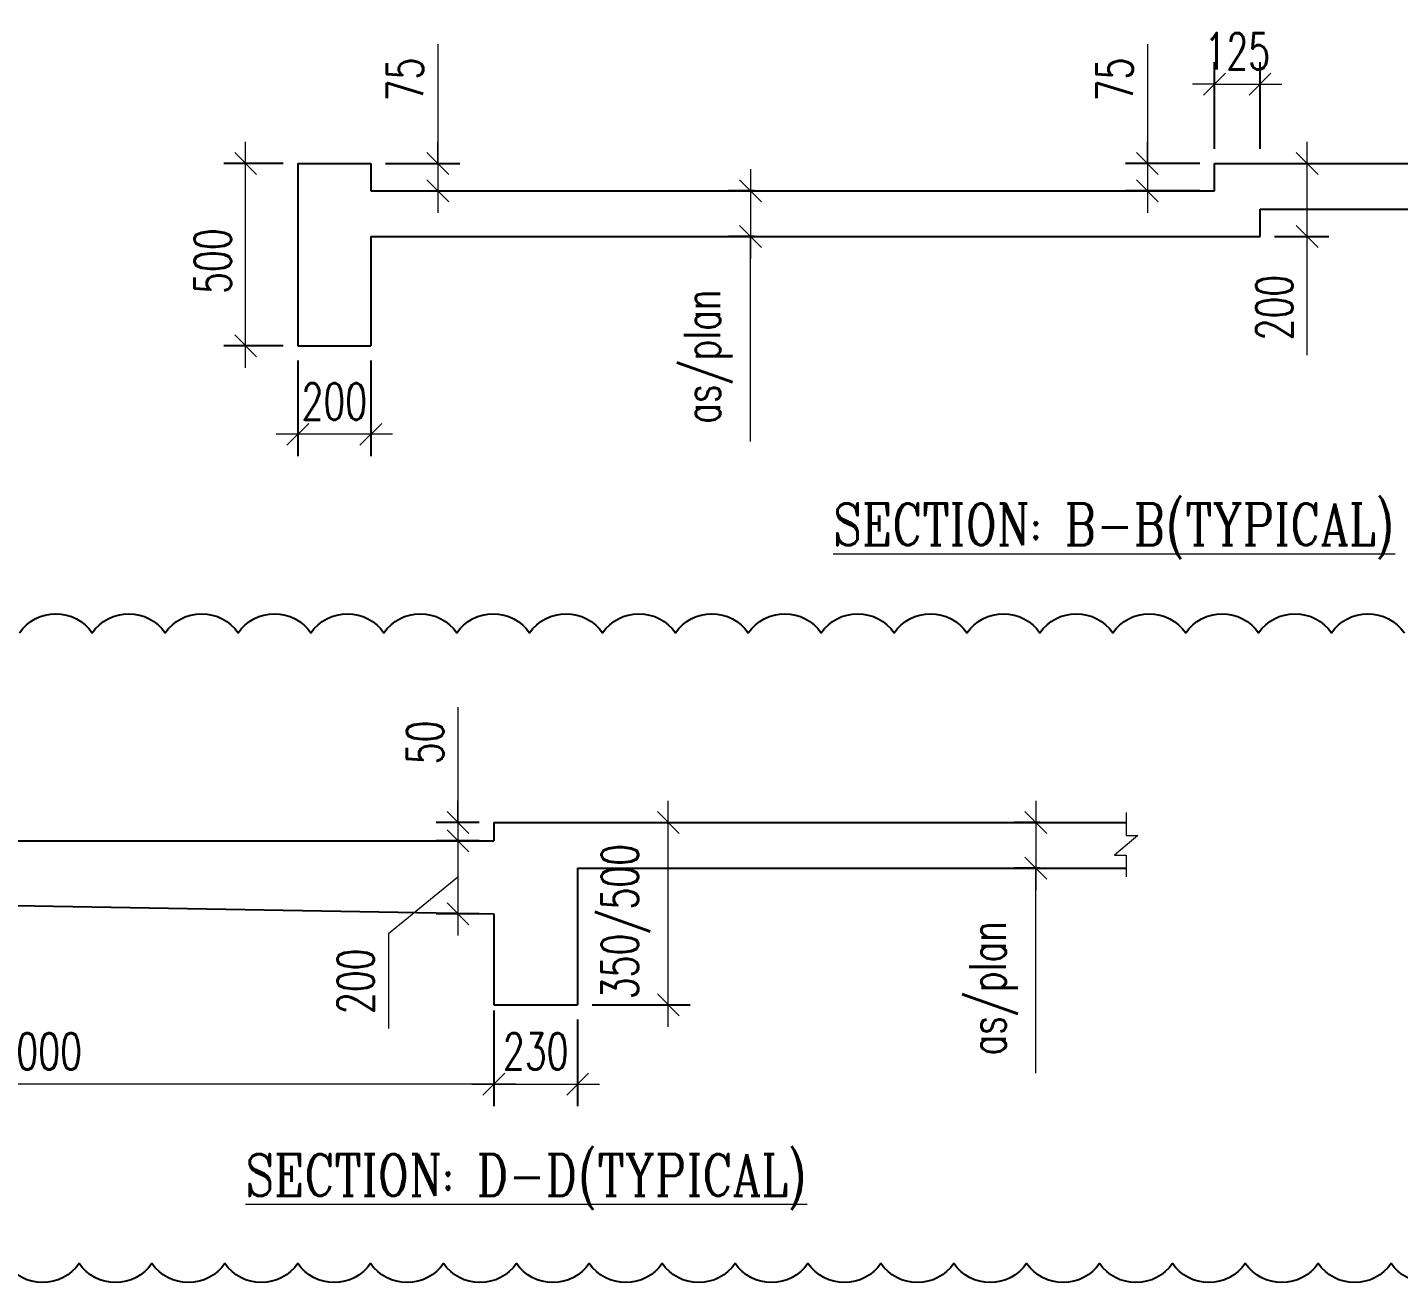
# Model space of a CAD drawing. Header units: millimetres. Extents: x 1255966 to 1543449, y 318653 to 465396.
# Drawn here: x 1401592 to 1405354, y 318653 to 322096 of the extents above; entities that cross this region are included whole.
import ezdxf

# ---------------------------------------------------------------- set-up
doc = ezdxf.new("R2010")
doc.units = ezdxf.units.MM
doc.header["$LTSCALE"] = 500
doc.header["$MEASUREMENT"] = 0
doc.header["$PDMODE"] = 34
doc.layers.get('Defpoints').update_dxf_attribs({"lineweight": 0})
for name, color, linetype, lineweight in [('BEAM ELE', 2, 'Continuous', 15), ('dim-M', 1, 'Continuous', 15), ('TEXT2', 3, 'Continuous', 15)]:
    doc.layers.add(name, color=color, linetype=linetype, lineweight=lineweight)
doc.layers.add('CLOUD', color=95, linetype='Continuous')
doc.layers.add('sec', color=31, linetype='Continuous')
doc.styles.add('2MM', font='romans.shx', dxfattribs={"width": 0.7})
doc.styles.add('BHTESHT$0$HSCC2', font='romanc.shx')
doc.dimstyles.new('RAJESH', dxfattribs={"dimtxt": 200, "dimasz": 180, "dimexe": 100, "dimexo": 250, "dimgap": 50, "dimtad": 2, "dimdec": 0, "dimzin": 1, "dimdsep": 46, "dimtxsty": '2MM', "dimblk": 'OBLIQUE', "dimcen": 0, "dimdle": 100, "dimclrd": 1, "dimclre": 1, "dimclrt": 3, "dimadec": 0, "dimazin": 0, "dimtfac": 1, "dimtdec": 0, "dimtix": 1, "dimtmove": 2, "dimatfit": 3, "dimfxl": 1, "dimtolj": 1, "dimlwd": -1, "dimarcsym": 0})

# ---------------------------------------------------------------- blocks, each defined once
blk = doc.blocks.new('_Oblique')
at = {"color": 0, "linetype": 'ByBlock', "lineweight": -2}
blk.add_line((-0.5, -0.5), (0.5, 0.5), dxfattribs=at)
blk = doc.blocks.new('*D327')
at = {"layer": 'Defpoints', "color": 0, "ltscale": 100, "transparency": 16777216}
for p in [(1402190.7, 321722.6), (1402334.1, 321722.6), (1402334.1, 321222.6)]:
    blk.add_point(p, dxfattribs=at)
at = {"layer": 'dim-M', "color": 1, "ltscale": 100, "transparency": 16777216}
blk.add_line((1402190.7, 321162.6), (1402190.7, 321782.6), dxfattribs=at)
at = {"layer": 'dim-M', "color": 1, "lineweight": -2, "ltscale": 100, "transparency": 16777216}
for p, q in [((1402294.1, 321722.6), (1402130.7, 321722.6)), ((1402294.1, 321222.6), (1402130.7, 321222.6))]:
    blk.add_line(p, q, dxfattribs=at)
at = {"layer": 'dim-M', "color": 1, "ltscale": 100, "transparency": 16777216, "xscale": 60, "yscale": 60, "zscale": 60}
for p, rotation in [((1402190.7, 321722.6), 90), ((1402190.7, 321222.6), 270)]:
    blk.add_blockref('_Oblique', p, dxfattribs=dict(at, rotation=rotation))
at = {"layer": 'dim-M', "color": 3, "ltscale": 100, "transparency": 16777216, "insert": (1402100.7, 321455), "char_height": 100, "attachment_point": 5, "rotation": 90, "style": '2MM'}
blk.add_mtext('\\A1;500', dxfattribs=at)
blk = doc.blocks.new('*D325')
at = {"layer": 'Defpoints', "color": 0, "ltscale": 100, "transparency": 16777216}
for p in [(1402334.1, 321222.6), (1402534.1, 321222.6), (1402334.1, 320979.9)]:
    blk.add_point(p, dxfattribs=at)
at = {"layer": 'dim-M', "color": 1, "lineweight": -2, "ltscale": 100, "transparency": 16777216}
for p, q in [((1402334.1, 321182.6), (1402334.1, 320919.9)), ((1402534.1, 321182.6), (1402534.1, 320919.9))]:
    blk.add_line(p, q, dxfattribs=at)
at = {"layer": 'dim-M', "color": 1, "ltscale": 100, "transparency": 16777216}
blk.add_line((1402594.1, 320979.9), (1402274.1, 320979.9), dxfattribs=at)
at = {"layer": 'dim-M', "color": 1, "ltscale": 100, "transparency": 16777216, "xscale": 60, "yscale": 60, "zscale": 60, "rotation": 180}
blk.add_blockref('_Oblique', (1402334.1, 320979.9), dxfattribs=at)
at = {"layer": 'dim-M', "color": 1, "ltscale": 100, "transparency": 16777216, "xscale": 60, "yscale": 60, "zscale": 60}
blk.add_blockref('_Oblique', (1402534.1, 320979.9), dxfattribs=at)
at = {"layer": 'dim-M', "color": 3, "ltscale": 100, "transparency": 16777216, "insert": (1402434.1, 321069.9), "char_height": 100, "attachment_point": 5, "style": '2MM'}
blk.add_mtext('\\A1;200', dxfattribs=at)
blk = doc.blocks.new('*D330')
at = {"layer": 'Defpoints', "color": 0, "ltscale": 100, "transparency": 16777216}
for p in [(1403626.6, 321647.6), (1403575.8, 321522.6), (1403626.6, 321522.6)]:
    blk.add_point(p, dxfattribs=at)
at = {"layer": 'dim-M', "color": 1, "ltscale": 100, "transparency": 16777216}
for p, q in [((1403575.8, 321707.6), (1403575.8, 321462.6)), ((1403575.8, 320959.9), (1403575.8, 321522.6))]:
    blk.add_line(p, q, dxfattribs=at)
at = {"layer": 'dim-M', "color": 1, "lineweight": -2, "ltscale": 100, "transparency": 16777216}
for p, q in [((1403586.6, 321647.6), (1403515.8, 321647.6)), ((1403586.6, 321522.6), (1403515.8, 321522.6))]:
    blk.add_line(p, q, dxfattribs=at)
at = {"layer": 'dim-M', "color": 1, "ltscale": 100, "transparency": 16777216, "xscale": 60, "yscale": 60, "zscale": 60}
for p, rotation in [((1403575.8, 321647.6), 90), ((1403575.8, 321522.6), 270)]:
    blk.add_blockref('_Oblique', p, dxfattribs=dict(at, rotation=rotation))
at = {"layer": 'dim-M', "color": 3, "ltscale": 100, "transparency": 16777216, "insert": (1403459.6, 321193.2), "char_height": 100, "attachment_point": 5, "rotation": 90, "style": '2MM'}
blk.add_mtext('\\A1;as/plan', dxfattribs=at)
blk = doc.blocks.new('*D331')
at = {"layer": 'Defpoints', "color": 0, "ltscale": 100, "transparency": 16777216}
for p in [(1404974.1, 321940.4), (1404849.1, 321722.6), (1404974.1, 321722.6)]:
    blk.add_point(p, dxfattribs=at)
at = {"layer": 'dim-M', "color": 1, "lineweight": -2, "ltscale": 100, "transparency": 16777216}
for p, q in [((1404849.1, 321762.6), (1404849.1, 322000.4)), ((1404974.1, 321762.6), (1404974.1, 322000.4))]:
    blk.add_line(p, q, dxfattribs=at)
at = {"layer": 'dim-M', "color": 1, "ltscale": 100, "transparency": 16777216}
for p, q in [((1404849.1, 321940.4), (1404789.1, 321940.4)), ((1404849.1, 321940.4), (1404974.1, 321940.4)), ((1404974.1, 321940.4), (1405034.1, 321940.4))]:
    blk.add_line(p, q, dxfattribs=at)
at = {"layer": 'dim-M', "color": 1, "ltscale": 100, "transparency": 16777216, "xscale": 60, "yscale": 60, "zscale": 60}
blk.add_blockref('_Oblique', (1404849.1, 321940.4), dxfattribs=at)
at = {"layer": 'dim-M', "color": 1, "ltscale": 100, "transparency": 16777216, "xscale": 60, "yscale": 60, "zscale": 60, "rotation": 180}
blk.add_blockref('_Oblique', (1404974.1, 321940.4), dxfattribs=at)
at = {"layer": 'dim-M', "color": 3, "ltscale": 100, "transparency": 16777216, "insert": (1404911.6, 322030.4), "char_height": 100, "attachment_point": 5, "style": '2MM'}
blk.add_mtext('\\A1;125', dxfattribs=at)
blk = doc.blocks.new('*D339')
at = {"layer": 'Defpoints', "color": 0, "ltscale": 100, "transparency": 16777216}
for p in [(1403101.7, 319914.8), (1403350.5, 319914.8), (1403101.7, 319414.8)]:
    blk.add_point(p, dxfattribs=at)
at = {"layer": 'dim-M', "color": 1, "ltscale": 100, "transparency": 16777216}
blk.add_line((1403350.5, 319354.8), (1403350.5, 319974.8), dxfattribs=at)
at = {"layer": 'dim-M', "color": 1, "lineweight": -2, "ltscale": 100, "transparency": 16777216}
for p, q in [((1403141.7, 319914.8), (1403410.5, 319914.8)), ((1403141.7, 319414.8), (1403410.5, 319414.8))]:
    blk.add_line(p, q, dxfattribs=at)
at = {"layer": 'dim-M', "color": 1, "ltscale": 100, "transparency": 16777216, "xscale": 60, "yscale": 60, "zscale": 60}
for p, rotation in [((1403350.5, 319914.8), 90), ((1403350.5, 319414.8), 270)]:
    blk.add_blockref('_Oblique', p, dxfattribs=dict(at, rotation=rotation))
at = {"layer": 'dim-M', "color": 3, "ltscale": 100, "transparency": 16777216, "insert": (1403234.3, 319643.2), "char_height": 100, "attachment_point": 5, "rotation": 90, "style": '2MM'}
blk.add_mtext('\\A1;350/500', dxfattribs=at)
blk = doc.blocks.new('*D340')
at = {"layer": 'Defpoints', "color": 0, "ltscale": 100, "transparency": 16777216}
for p in [(1402871.7, 319414.8), (1403101.7, 319414.8), (1403101.7, 319197.1)]:
    blk.add_point(p, dxfattribs=at)
at = {"layer": 'dim-M', "color": 1, "lineweight": -2, "ltscale": 100, "transparency": 16777216}
for p, q in [((1402871.7, 319374.8), (1402871.7, 319137.1)), ((1403101.7, 319374.8), (1403101.7, 319137.1))]:
    blk.add_line(p, q, dxfattribs=at)
at = {"layer": 'dim-M', "color": 1, "ltscale": 100, "transparency": 16777216}
blk.add_line((1402811.7, 319197.1), (1403161.7, 319197.1), dxfattribs=at)
at = {"layer": 'dim-M', "color": 1, "ltscale": 100, "transparency": 16777216, "xscale": 60, "yscale": 60, "zscale": 60, "rotation": 180}
blk.add_blockref('_Oblique', (1402871.7, 319197.1), dxfattribs=at)
at = {"layer": 'dim-M', "color": 1, "ltscale": 100, "transparency": 16777216, "xscale": 60, "yscale": 60, "zscale": 60}
blk.add_blockref('_Oblique', (1403101.7, 319197.1), dxfattribs=at)
at = {"layer": 'dim-M', "color": 3, "ltscale": 100, "transparency": 16777216, "insert": (1402986.7, 319287.1), "char_height": 100, "attachment_point": 5, "style": '2MM'}
blk.add_mtext('\\A1;230', dxfattribs=at)
blk = doc.blocks.new('*D338')
at = {"layer": 'Defpoints', "color": 0, "ltscale": 100, "transparency": 16777216}
for p in [(1404409.8, 319914.8), (1404359, 319789.8), (1404409.8, 319789.8)]:
    blk.add_point(p, dxfattribs=at)
at = {"layer": 'dim-M', "color": 1, "ltscale": 100, "transparency": 16777216}
for p, q in [((1404359, 319974.8), (1404359, 319729.8)), ((1404359, 319227.1), (1404359, 319789.8))]:
    blk.add_line(p, q, dxfattribs=at)
at = {"layer": 'dim-M', "color": 1, "lineweight": -2, "ltscale": 100, "transparency": 16777216}
for p, q in [((1404369.8, 319914.8), (1404299, 319914.8)), ((1404369.8, 319789.8), (1404299, 319789.8))]:
    blk.add_line(p, q, dxfattribs=at)
at = {"layer": 'dim-M', "color": 1, "ltscale": 100, "transparency": 16777216, "xscale": 60, "yscale": 60, "zscale": 60}
for p, rotation in [((1404359, 319914.8), 90), ((1404359, 319789.8), 270)]:
    blk.add_blockref('_Oblique', p, dxfattribs=dict(at, rotation=rotation))
at = {"layer": 'dim-M', "color": 3, "ltscale": 100, "transparency": 16777216, "insert": (1404242.8, 319460.4), "char_height": 100, "attachment_point": 5, "rotation": 90, "style": '2MM'}
blk.add_mtext('\\A1;as/plan', dxfattribs=at)
blk = doc.blocks.new('*D341')
at = {"layer": 'Defpoints', "color": 0, "ltscale": 100, "transparency": 16777216}
for p in [(1400871.7, 319699.8), (1402871.7, 319439.8), (1400871.7, 319197.1)]:
    blk.add_point(p, dxfattribs=at)
at = {"layer": 'dim-M', "color": 1, "lineweight": -2, "ltscale": 100, "transparency": 16777216}
for p, q in [((1400871.7, 319659.8), (1400871.7, 319137.1)), ((1402871.7, 319399.8), (1402871.7, 319137.1))]:
    blk.add_line(p, q, dxfattribs=at)
at = {"layer": 'dim-M', "color": 1, "ltscale": 100, "transparency": 16777216}
blk.add_line((1402931.7, 319197.1), (1400811.7, 319197.1), dxfattribs=at)
at = {"layer": 'dim-M', "color": 1, "ltscale": 100, "transparency": 16777216, "xscale": 60, "yscale": 60, "zscale": 60, "rotation": 180}
blk.add_blockref('_Oblique', (1400871.7, 319197.1), dxfattribs=at)
at = {"layer": 'dim-M', "color": 1, "ltscale": 100, "transparency": 16777216, "xscale": 60, "yscale": 60, "zscale": 60}
blk.add_blockref('_Oblique', (1402871.7, 319197.1), dxfattribs=at)
at = {"layer": 'dim-M', "color": 3, "ltscale": 100, "transparency": 16777216, "insert": (1401621.7, 319287.1), "char_height": 100, "attachment_point": 5, "style": '2MM'}
blk.add_mtext('\\A1;2000', dxfattribs=at)
blk = doc.blocks.new('*D343')
at = {"layer": 'Defpoints', "color": 0, "ltscale": 100, "transparency": 16777216}
for p in [(1402871.7, 319914.8), (1402773.3, 319864.8), (1402871.7, 319864.8)]:
    blk.add_point(p, dxfattribs=at)
at = {"layer": 'dim-M', "color": 1, "ltscale": 100, "transparency": 16777216}
for p, q in [((1402773.3, 320231.4), (1402773.3, 319914.8)), ((1402773.3, 319914.8), (1402773.3, 319974.8)), ((1402773.3, 319914.8), (1402773.3, 319864.8)), ((1402773.3, 319914.8), (1402773.3, 319864.8)), ((1402773.3, 319864.8), (1402773.3, 319804.8))]:
    blk.add_line(p, q, dxfattribs=at)
at = {"layer": 'dim-M', "color": 1, "lineweight": -2, "ltscale": 100, "transparency": 16777216}
for p, q in [((1402831.7, 319914.8), (1402713.3, 319914.8)), ((1402831.7, 319864.8), (1402713.3, 319864.8))]:
    blk.add_line(p, q, dxfattribs=at)
at = {"layer": 'dim-M', "color": 1, "ltscale": 100, "transparency": 16777216, "xscale": 60, "yscale": 60, "zscale": 60}
for p, rotation in [((1402773.3, 319914.8), 270), ((1402773.3, 319864.8), 90)]:
    blk.add_blockref('_Oblique', p, dxfattribs=dict(at, rotation=rotation))
at = {"layer": 'dim-M', "color": 3, "ltscale": 100, "transparency": 16777216, "insert": (1402683.3, 320134.7), "char_height": 100, "attachment_point": 5, "rotation": 90, "style": '2MM'}
blk.add_mtext('\\A1;50', dxfattribs=at)
blk = doc.blocks.new('*D344')
at = {"layer": 'Defpoints', "color": 0, "ltscale": 100, "transparency": 16777216}
for p in [(1404849.1, 321722.6), (1404664.9, 321647.6), (1404849.1, 321647.6)]:
    blk.add_point(p, dxfattribs=at)
at = {"layer": 'dim-M', "color": 1, "ltscale": 100, "transparency": 16777216}
for p, q in [((1404664.9, 322049.8), (1404664.9, 321722.6)), ((1404664.9, 321722.6), (1404664.9, 321782.6)), ((1404664.9, 321722.6), (1404664.9, 321647.6)), ((1404664.9, 321722.6), (1404664.9, 321647.6)), ((1404664.9, 321647.6), (1404664.9, 321587.6))]:
    blk.add_line(p, q, dxfattribs=at)
at = {"layer": 'dim-M', "color": 1, "lineweight": -2, "ltscale": 100, "transparency": 16777216}
for p, q in [((1404809.1, 321722.6), (1404604.9, 321722.6)), ((1404809.1, 321647.6), (1404604.9, 321647.6))]:
    blk.add_line(p, q, dxfattribs=at)
at = {"layer": 'dim-M', "color": 1, "ltscale": 100, "transparency": 16777216, "xscale": 60, "yscale": 60, "zscale": 60}
for p, rotation in [((1404664.9, 321722.6), 270), ((1404664.9, 321647.6), 90)]:
    blk.add_blockref('_Oblique', p, dxfattribs=dict(at, rotation=rotation))
at = {"layer": 'dim-M', "color": 3, "ltscale": 100, "transparency": 16777216, "insert": (1404574.9, 321953.1), "char_height": 100, "attachment_point": 5, "rotation": 90, "style": '2MM'}
blk.add_mtext('\\A1;75', dxfattribs=at)
blk = doc.blocks.new('*D345')
at = {"layer": 'Defpoints', "color": 0, "ltscale": 100, "transparency": 16777216}
for p in [(1402534.1, 321722.6), (1402534.1, 321647.6), (1402718.2, 321647.6)]:
    blk.add_point(p, dxfattribs=at)
at = {"layer": 'dim-M', "color": 1, "ltscale": 100, "transparency": 16777216}
for p, q in [((1402718.2, 322049.8), (1402718.2, 321722.6)), ((1402718.2, 321722.6), (1402718.2, 321782.6)), ((1402718.2, 321722.6), (1402718.2, 321647.6)), ((1402718.2, 321722.6), (1402718.2, 321647.6)), ((1402718.2, 321647.6), (1402718.2, 321587.6))]:
    blk.add_line(p, q, dxfattribs=at)
at = {"layer": 'dim-M', "color": 1, "lineweight": -2, "ltscale": 100, "transparency": 16777216}
for p, q in [((1402574.1, 321722.6), (1402778.2, 321722.6)), ((1402574.1, 321647.6), (1402778.2, 321647.6))]:
    blk.add_line(p, q, dxfattribs=at)
at = {"layer": 'dim-M', "color": 1, "ltscale": 100, "transparency": 16777216, "xscale": 60, "yscale": 60, "zscale": 60}
for p, rotation in [((1402718.2, 321722.6), 270), ((1402718.2, 321647.6), 90)]:
    blk.add_blockref('_Oblique', p, dxfattribs=dict(at, rotation=rotation))
at = {"layer": 'dim-M', "color": 3, "ltscale": 100, "transparency": 16777216, "insert": (1402628.2, 321953.1), "char_height": 100, "attachment_point": 5, "rotation": 90, "style": '2MM'}
blk.add_mtext('\\A1;75', dxfattribs=at)
blk = doc.blocks.new('*D438')
at = {"layer": 'Defpoints', "color": 0, "ltscale": 100, "transparency": 16777216}
for p in [(1404974.1, 321722.6), (1405103.1, 321722.6), (1404974.1, 321522.6)]:
    blk.add_point(p, dxfattribs=at)
at = {"layer": 'dim-M', "color": 1, "ltscale": 100, "transparency": 16777216}
for p, q in [((1405103.1, 321462.6), (1405103.1, 321782.6)), ((1405103.1, 321197.4), (1405103.1, 321522.6))]:
    blk.add_line(p, q, dxfattribs=at)
at = {"layer": 'dim-M', "color": 1, "lineweight": -2, "ltscale": 100, "transparency": 16777216}
for p, q in [((1405014.1, 321722.6), (1405163.1, 321722.6)), ((1405014.1, 321522.6), (1405163.1, 321522.6))]:
    blk.add_line(p, q, dxfattribs=at)
at = {"layer": 'dim-M', "color": 1, "ltscale": 100, "transparency": 16777216, "xscale": 60, "yscale": 60, "zscale": 60}
for p, rotation in [((1405103.1, 321722.6), 90), ((1405103.1, 321522.6), 270)]:
    blk.add_blockref('_Oblique', p, dxfattribs=dict(at, rotation=rotation))
at = {"layer": 'dim-M', "color": 3, "ltscale": 100, "transparency": 16777216, "insert": (1405013.1, 321327.4), "char_height": 100, "attachment_point": 5, "rotation": 90, "style": '2MM'}
blk.add_mtext('\\A1;200', dxfattribs=at)
blk = doc.blocks.new('*D548')
at = {"layer": 'Defpoints', "color": 0, "ltscale": 100, "transparency": 16777216}
for p in [(1402871.7, 319864.8), (1402773.3, 319664.8), (1402871.7, 319664.8)]:
    blk.add_point(p, dxfattribs=at)
at = {"layer": 'dim-M', "color": 1, "ltscale": 100, "transparency": 16777216}
for p, q in [((1402773.3, 319924.8), (1402773.3, 319604.8)), ((1402773.3, 319764.8), (1402582.6, 319609.6)), ((1402582.6, 319609.6), (1402582.6, 319349.6))]:
    blk.add_line(p, q, dxfattribs=at)
at = {"layer": 'dim-M', "color": 1, "lineweight": -2, "ltscale": 100, "transparency": 16777216}
for p, q in [((1402831.7, 319864.8), (1402713.3, 319864.8)), ((1402831.7, 319664.8), (1402713.3, 319664.8))]:
    blk.add_line(p, q, dxfattribs=at)
at = {"layer": 'dim-M', "color": 1, "ltscale": 100, "transparency": 16777216, "xscale": 60, "yscale": 60, "zscale": 60}
for p, rotation in [((1402773.3, 319864.8), 90), ((1402773.3, 319664.8), 270)]:
    blk.add_blockref('_Oblique', p, dxfattribs=dict(at, rotation=rotation))
at = {"layer": 'dim-M', "color": 3, "ltscale": 100, "transparency": 16777216, "insert": (1402492.6, 319479.6), "char_height": 100, "attachment_point": 5, "rotation": 90, "style": '2MM'}
blk.add_mtext('\\A1;200', dxfattribs=at)

msp = doc.modelspace()

# ---------------------------------------------------------------- linework, layer by layer
at = {"layer": 'BEAM ELE', "color": 1}
msp.add_lwpolyline([(1404606.7, 319942.4), (1404606.7, 319879.6), (1404638.9, 319879.6), (1404574.5, 319825.2), (1404606.7, 319825.2), (1404606.7, 319765.9)], dxfattribs=at)
at = {"layer": 'CLOUD', "color": 1, "ltscale": 10}
for points in [[(1401570, 320435.7, -0.520567), (1401770, 320435.7, -0.520567), (1401970, 320435.7, -0.520567), (1402170, 320435.7, -0.520567), (1402370, 320435.7, -0.520567), (1402570, 320435.7, -0.520567), (1402770, 320435.7, -0.520567), (1402970, 320435.7, -0.520567), (1403170, 320435.7, -0.520567), (1403370, 320435.7, -0.520567), (1403570, 320435.7, -0.520567), (1403770, 320435.7, -0.520567), (1403970, 320435.7, -0.520567), (1404170, 320435.7, -0.520567), (1404370, 320435.7, -0.520567), (1404570, 320435.7, -0.520567), (1404770, 320435.7, -0.520567), (1404970, 320435.7, -0.520567), (1405170, 320435.7, -0.520567), (1405370, 320435.7, -0.520567)], [(1405533.7, 318705.1, -0.520567), (1405333.7, 318705.1, -0.520567), (1405133.7, 318705.1, -0.520567), (1404933.7, 318705.1, -0.520567), (1404733.7, 318705.1, -0.520567), (1404533.7, 318705.1, -0.520567), (1404333.7, 318705.1, -0.520567), (1404133.7, 318705.1, -0.520567), (1403933.7, 318705.1, -0.520567), (1403733.7, 318705.1, -0.520567), (1403533.7, 318705.1, -0.520567), (1403333.7, 318705.1, -0.520567), (1403133.7, 318705.1, -0.520567), (1402933.7, 318705.1, -0.520567), (1402733.7, 318705.1, -0.520567), (1402533.7, 318705.1, -0.520567), (1402333.7, 318705.1, -0.520567), (1402133.7, 318705.1, -0.520567), (1401933.7, 318705.1, -0.520567), (1401733.7, 318705.1, -0.520567), (1401533.7, 318705.1, -0.520567)]]:
    msp.add_lwpolyline(points, format="xyb", dxfattribs=at)
at = {"layer": 'sec', "color": 3, "linetype": 'ByBlock'}
for p, q in [((1402334.1, 321722.6), (1402334.1, 321222.6)), ((1402334.1, 321722.6), (1402534.1, 321722.6)), ((1402534.1, 321722.6), (1402534.1, 321647.6)), ((1404849.1, 321647.6), (1404849.1, 321722.6)), ((1404849.1, 321722.6), (1406998.1, 321722.6)), ((1402534.1, 321647.6), (1404849.1, 321647.6)), ((1404974.1, 321522.6), (1404974.1, 321597.6)), ((1404974.1, 321597.6), (1406109.1, 321597.6)), ((1402534.1, 321522.6), (1402534.1, 321222.6)), ((1402534.1, 321522.6), (1404974.1, 321522.6)), ((1402334.1, 321222.6), (1402534.1, 321222.6)), ((1402871.7, 319914.8), (1402871.7, 319864.8)), ((1402871.7, 319914.8), (1404606.7, 319914.8)), ((1400971.7, 319864.8), (1402871.7, 319864.8)), ((1403101.7, 319789.8), (1403101.7, 319414.8)), ((1403101.7, 319789.8), (1404606.7, 319789.8)), ((1400871.7, 319699.8), (1402871.7, 319664.8)), ((1402871.7, 319664.8), (1402871.7, 319414.8)), ((1402871.7, 319414.8), (1403101.7, 319414.8))]:
    msp.add_line(p, q, dxfattribs=at)

# ---------------------------------------------------------------- texts
at = {"layer": 'TEXT2', "style": 'BHTESHT$0$HSCC2', "width": 0.8}
for s, p in [('%%USECTION: B-B(TYPICAL)', (1403802.8, 320675.4, -2007576.1)), ('%%USECTION: D-D(TYPICAL)', (1402190, 318890.7, -2007576.1))]:
    msp.add_text(s, height=115, dxfattribs=at).set_placement(p)

# ---------------------------------------------------------------- dimensions: what is measured, and where the dimension line sits
at = {"layer": 'dim-M', "ltscale": 100}
dim = msp.add_linear_dim(base=(1404974.1, 321940.4), p1=(1404849.1, 321722.6), p2=(1404974.1, 321722.6), dimstyle='RAJESH', override={"dimtxt": 100, "dimasz": 60, "dimexe": 60, "dimexo": 40, "dimgap": 40, "dimdle": 60, "dimtmove": 1}, dxfattribs=at)
dim.commit()
dim.dimension.update_dxf_attribs({"geometry": '*D331', "text_midpoint": (1404911.6, 322030.4)})
for base, p1, p2, picture, middle in [((1402718.2, 321647.6), (1402534.1, 321722.6), (1402534.1, 321647.6), '*D345', (1402806.1, 321953.1)), ((1404664.9, 321647.6), (1404849.1, 321722.6), (1404849.1, 321647.6), '*D344', (1404577, 321953.1)), ((1402190.7, 321722.6), (1402334.1, 321222.6), (1402334.1, 321722.6), '*D327', (1402190.7, 321455)), ((1405103.1, 321722.6), (1404974.1, 321522.6), (1404974.1, 321722.6), '*D438', (1405192, 321327.4)), ((1402773.3, 319864.8), (1402871.7, 319914.8), (1402871.7, 319864.8), '*D343', (1402826, 320134.7)), ((1402773.3, 319664.8), (1402871.7, 319864.8), (1402871.7, 319664.8), '*D548', (1402582.6, 319569.6))]:
    dim = msp.add_linear_dim(base=base, p1=p1, p2=p2, angle=90, dimstyle='RAJESH', override={"dimtxt": 100, "dimasz": 60, "dimexe": 60, "dimexo": 40, "dimgap": 40, "dimdle": 60, "dimtmove": 1}, dxfattribs=at)
    dim.commit()
    dim.dimension.update_dxf_attribs({"geometry": picture, "text_midpoint": middle, "dimtype": 160})
for base, p1, p2, text, picture, middle in [((1403575.8, 321522.6), (1403626.6, 321647.6), (1403626.6, 321522.6), 'as/plan', '*D330', (1403485.8, 321193.2)), ((1403350.5, 319914.8), (1403101.7, 319414.8), (1403101.7, 319914.8), '350/500', '*D339', (1403350.5, 319643.2)), ((1404359, 319789.8), (1404409.8, 319914.8), (1404409.8, 319789.8), 'as/plan', '*D338', (1404269, 319460.4))]:
    dim = msp.add_linear_dim(base=base, p1=p1, p2=p2, angle=90, text=text, dimstyle='RAJESH', override={"dimtxt": 100, "dimasz": 60, "dimexe": 60, "dimexo": 40, "dimgap": 40, "dimdle": 60, "dimtmove": 1}, dxfattribs=at)
    dim.commit()
    dim.dimension.update_dxf_attribs({"geometry": picture, "text_midpoint": middle, "dimtype": 160})
for base, p1, p2, picture, middle in [((1402334.1, 320979.9), (1402534.1, 321222.6), (1402334.1, 321222.6), '*D325', (1402434.1, 320979.9)), ((1400871.7, 319197.1), (1402871.7, 319439.8), (1400871.7, 319699.8), '*D341', (1401621.7, 319197.1)), ((1403101.7, 319197.1), (1402871.7, 319414.8), (1403101.7, 319414.8), '*D340', (1402986.7, 319197.1))]:
    dim = msp.add_linear_dim(base=base, p1=p1, p2=p2, dimstyle='RAJESH', override={"dimtxt": 100, "dimasz": 60, "dimexe": 60, "dimexo": 40, "dimgap": 40, "dimdle": 60, "dimtmove": 1}, dxfattribs=at)
    dim.commit()
    dim.dimension.update_dxf_attribs({"geometry": picture, "text_midpoint": middle, "dimtype": 160})

doc.saveas('drawing.dxf')
